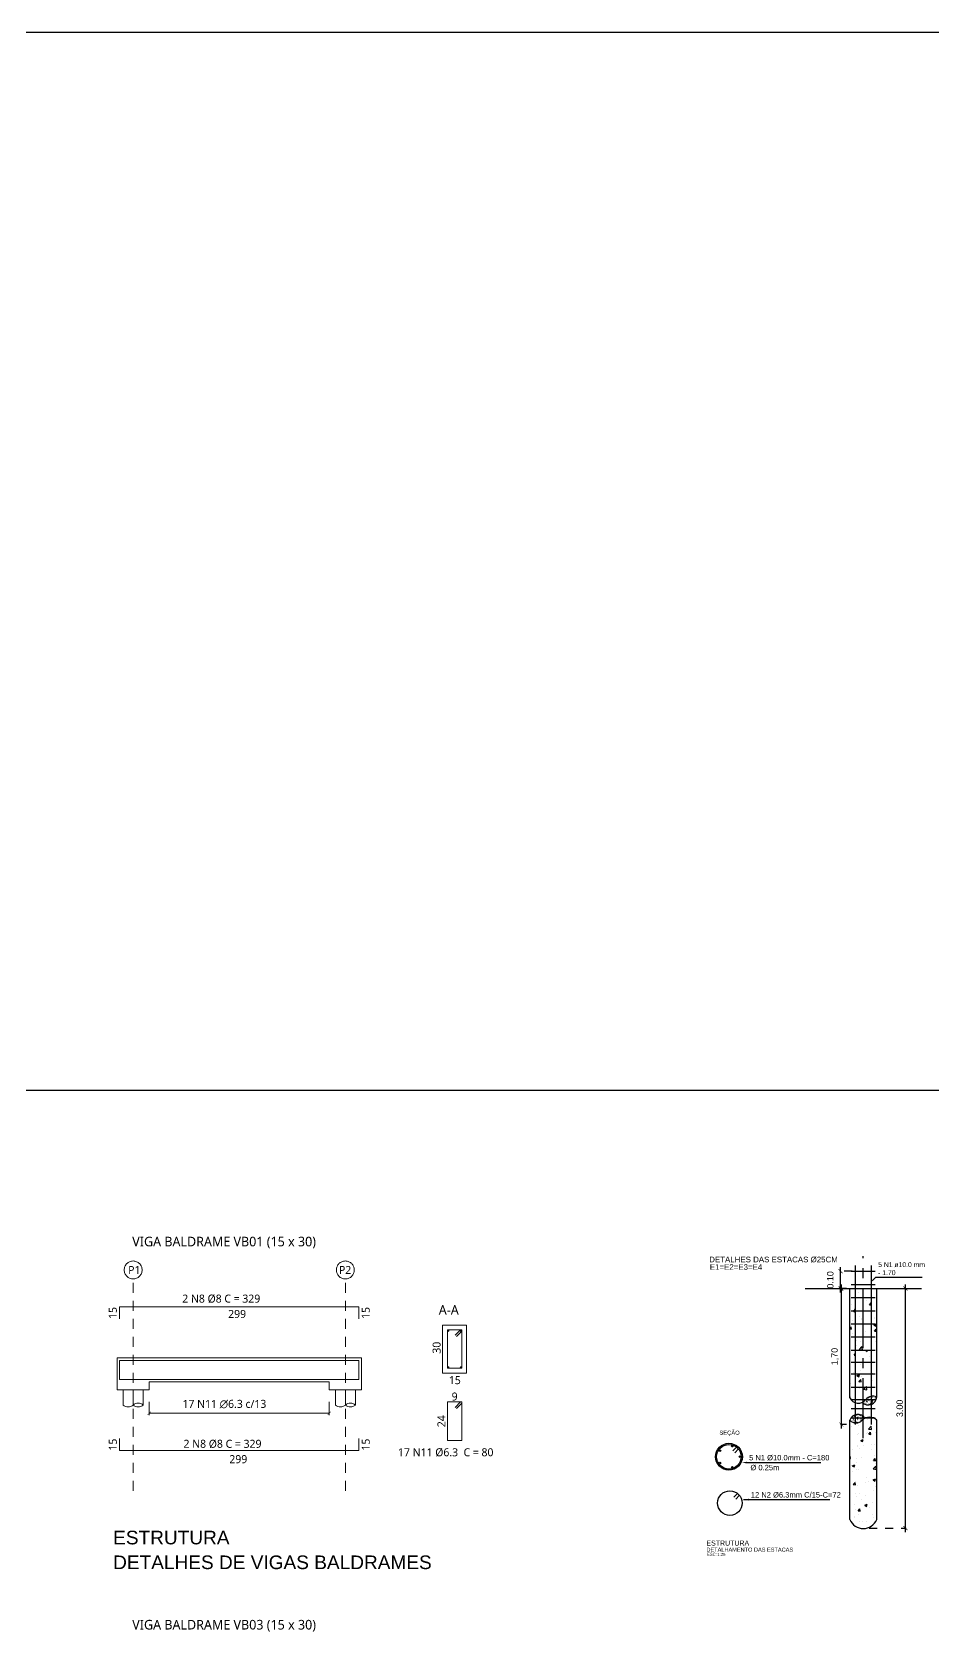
# Model space of a CAD drawing. Header units: inches. Extents: x -413 to -271, y -41 to 11.
# Drawn here: x -341.8 to -330.56, y -8.69 to 11.38 of the extents above; entities that cross this region are included whole.
import ezdxf
from ezdxf import colors
from ezdxf.entities.mleader import LeaderData, LeaderLine
from ezdxf.enums import TextEntityAlignment as Align
from ezdxf.math import Vec2, Vec3

# ---------------------------------------------------------------- set-up
doc = ezdxf.new("R2010")
doc.units = ezdxf.units.IN
doc.header["$MEASUREMENT"] = 0
for name, pattern in [('CENTER2', [1.125, 0.75, -0.125, 0.125, -0.125]), ('DASHED2', [9.525, 6.35, -3.175]), ('DOT', [6.35, 0, -6.35]), ('HIDDEN2', [0.1875, 0.125, -0.0625])]:
    doc.linetypes.add(name, pattern=pattern)
doc.layers.get('0').update_dxf_attribs({"color": 8})
doc.layers.get('DEFPOINTS').update_dxf_attribs({"lineweight": 0})
for name, color, linetype, lineweight in [('AR-COTA', 1, 'Continuous', 0), ('DI-Textos', 7, 'Continuous', 5), ('DI-Títulos', 3, 'Continuous', 5), ('EST- 1', 1, 'Continuous', 9), ('EST- 2', 2, 'Continuous', 9), ('EST- 253', 253, 'Continuous', 0), ('EST- 4', 4, 'Continuous', 0), ('EST- 6', 6, 'Continuous', 9), ('LC-Textos', 3, 'Continuous', 20)]:
    doc.layers.add(name, color=color, linetype=linetype, lineweight=lineweight)
for name, color, linetype in [('ARQ-PIS', 1, 'Continuous'), ('ARQ-TXT-02', 2, 'Continuous'), ('ARQ-TXT-03', 3, 'Continuous'), ('ARQ-TXT-04', 4, 'Continuous'), ('ARQ-TXT-50', 2, 'Continuous'), ('ARQ-TXT-SMB', 4, 'Continuous'), ('COTAS', 10, 'Continuous'), ('DETALHE_ESTACAS', 2, 'Continuous'), ('DIV', 9, 'Continuous'), ('ELE-VT3', 30, 'Continuous'), ('EST - Cotas', 152, 'Continuous'), ('FERRO', 5, 'Continuous')]:
    doc.layers.add(name, color=color, linetype=linetype)
doc.styles.add('Arial', font='ARIALUNI.ttf')
doc.styles.add('Codhab', font='')
doc.styles.get("Standard").update_dxf_attribs({"font": 'arial.ttf'})
doc.styles.add('Swiss LT', font='swissl.ttf')
doc.styles.get('Codhab').set_extended_font_data('Roboto')
doc.dimstyles.new('CODHAB-1-50', dxfattribs={"dimtxt": 0.08, "dimasz": 0.05, "dimexe": 0.01, "dimexo": 0.04, "dimgap": 0.03, "dimtad": 1, "dimzin": 4, "dimtxsty": 'Arial', "dimblk": 'ARCHTICK', "dimcen": 0, "dimdle": 0.05, "dimclrd": 1, "dimclre": 2, "dimclrt": 2, "dimadec": 0, "dimazin": 0, "dimtfac": 1, "dimtmove": 2, "dimatfit": 3, "dimfxl": 0.4, "dimtolj": 1, "dimarcsym": 0})

# ---------------------------------------------------------------- blocks, each defined once
blk = doc.blocks.new('_ArchTick')
at = {"color": 0, "linetype": 'ByBlock', "const_width": 0.15}
blk.add_lwpolyline([(-0.5, -0.5), (0.5, 0.5)], dxfattribs=at)
blk = doc.blocks.new('*D519')
at = {"layer": 'AR-COTA', "color": 2, "linetype": 'DOT', "lineweight": -2, "ltscale": 0.01, "transparency": 16777216}
for p, q in [((-331.564, -4.109), (-331.718, -4.109)), ((-331.796, -4.324), (-331.698, -4.324))]:
    blk.add_line(p, q, dxfattribs=at)
at = {"layer": 'AR-COTA', "color": 1, "lineweight": -2, "ltscale": 0.01, "transparency": 16777216}
blk.add_line((-331.708, -4.374), (-331.708, -4.059), dxfattribs=at)
at = {"layer": 'DEFPOINTS', "color": 0, "ltscale": 0.01, "transparency": 16777216}
for p in [(-331.708, -4.109), (-331.524, -4.109), (-331.836, -4.324)]:
    blk.add_point(p, dxfattribs=at)
at = {"layer": 'AR-COTA', "color": 1, "lineweight": -2, "ltscale": 0.01, "transparency": 16777216, "xscale": 0.05, "yscale": 0.05, "zscale": 0.05}
for p, rotation in [((-331.708, -4.109), 90), ((-331.708, -4.324), 270)]:
    blk.add_blockref('_ArchTick', p, dxfattribs=dict(at, rotation=rotation))
at = {"layer": 'AR-COTA', "color": 2, "ltscale": 0.01, "transparency": 16777216, "insert": (-331.836, -4.217), "char_height": 0.08, "attachment_point": 5, "rotation": 90, "style": 'Arial'}
blk.add_mtext('\\A1;0.10', dxfattribs=at)
blk = doc.blocks.new('*D520')
at = {"layer": 'AR-COTA', "color": 1, "lineweight": -2, "ltscale": 0.01, "transparency": 16777216}
blk.add_line((-330.898, -7.369), (-330.898, -4.274), dxfattribs=at)
at = {"layer": 'AR-COTA', "color": 2, "linetype": 'DOT', "lineweight": -2, "ltscale": 0.01, "transparency": 16777216}
for p, q in [((-330.888, -4.324), (-330.888, -4.324)), ((-331.35, -7.319), (-330.888, -7.319))]:
    blk.add_line(p, q, dxfattribs=at)
at = {"layer": 'DEFPOINTS', "color": 0, "ltscale": 0.01, "transparency": 16777216}
for p in [(-330.928, -4.324), (-330.898, -4.324), (-331.39, -7.319)]:
    blk.add_point(p, dxfattribs=at)
at = {"layer": 'AR-COTA', "color": 1, "lineweight": -2, "ltscale": 0.01, "transparency": 16777216, "xscale": 0.05, "yscale": 0.05, "zscale": 0.05}
for p, rotation in [((-330.898, -4.324), 90), ((-330.898, -7.319), 270)]:
    blk.add_blockref('_ArchTick', p, dxfattribs=dict(at, rotation=rotation))
at = {"layer": 'AR-COTA', "color": 2, "ltscale": 0.01, "transparency": 16777216, "insert": (-330.969, -5.822), "char_height": 0.08, "attachment_point": 5, "rotation": 90, "style": 'Arial'}
blk.add_mtext('\\A1;3.00', dxfattribs=at)
blk = doc.blocks.new('*X501')
at = {"color": 0}
for p, q in [((25.566, 14.879), (25.566, 14.879)), ((26.031, 14.797), (26.031, 14.797)), ((24.673, 14.48), (24.673, 14.48)), ((24.996, 14.003), (24.996, 14.003)), ((25.02, 14.669), (25.02, 14.669)), ((25.038, 14.535), (25.038, 14.535)), ((25.04, 14.09), (25.04, 14.09)), ((25.517, 14.096), (25.517, 14.096)), ((25.541, 14.156), (25.541, 14.156)), ((25.627, 14.331), (25.783, 14.493)), ((25.627, 14.331), (25.805, 14.303)), ((25.638, 14.038), (25.734, 14.153)), ((25.638, 14.038), (25.757, 14.028)), ((25.757, 14.028), (25.734, 14.153)), ((25.74, 14.435), (25.74, 14.435)), ((25.805, 14.303), (25.783, 14.493)), ((26.006, 14.131), (26.006, 14.131)), ((24.705, 13.19), (24.705, 13.19)), ((24.972, 13.337), (24.972, 13.337)), ((25.015, 13.367), (25.015, 13.367)), ((25.114, 13.196), (25.114, 13.196)), ((25.186, 13.682), (25.326, 13.736)), ((25.186, 13.682), (25.286, 13.615)), ((25.286, 13.615), (25.326, 13.736)), ((25.351, 13.413), (25.351, 13.413)), ((25.772, 13.467), (25.772, 13.467)), ((25.773, 13.145), (25.773, 13.145)), ((25.982, 13.465), (25.982, 13.465)), ((24.56, 12.753), (24.577, 12.774)), ((24.56, 12.652), (24.6, 12.649)), ((24.6, 12.649), (24.577, 12.774)), ((24.699, 12.231), (24.84, 12.285)), ((24.699, 12.231), (24.799, 12.164)), ((24.799, 12.164), (24.84, 12.285)), ((24.923, 12.006), (24.923, 12.006)), ((24.947, 12.672), (24.947, 12.672)), ((24.953, 12.397), (24.953, 12.397)), ((25.032, 12.002), (25.032, 12.002)), ((25.246, 12.678), (25.246, 12.678)), ((25.892, 12.051), (26.048, 12.214)), ((25.892, 12.051), (26.07, 12.024)), ((25.915, 12.534), (26.012, 12.649)), ((25.915, 12.534), (26.035, 12.523)), ((25.933, 12.134), (25.933, 12.134)), ((25.958, 12.8), (25.958, 12.8)), ((25.983, 12.055), (25.983, 12.055)), ((26.035, 12.523), (26.012, 12.649)), ((26.021, 12.351), (26.021, 12.351)), ((26.07, 12.024), (26.048, 12.214)), ((24.563, 11.375), (24.563, 11.375)), ((24.72, 11.889), (24.72, 11.889)), ((24.758, 11.155), (24.855, 11.27)), ((24.758, 11.155), (24.878, 11.144)), ((24.878, 11.144), (24.855, 11.27)), ((24.899, 11.34), (24.899, 11.34)), ((24.985, 11.106), (24.985, 11.106)), ((25.457, 11.267), (25.457, 11.267)), ((25.511, 11.563), (25.511, 11.563)), ((25.631, 11.329), (25.631, 11.329)), ((25.893, 11.426), (26.033, 11.48)), ((25.893, 11.426), (25.993, 11.359)), ((25.909, 11.468), (25.909, 11.468)), ((25.957, 11.332), (25.957, 11.332)), ((25.993, 11.359), (26.033, 11.48)), ((26.053, 11.061), (26.053, 11.061)), ((24.874, 10.674), (24.874, 10.674)), ((24.931, 10.478), (24.931, 10.478)), ((25.109, 10.663), (25.109, 10.663)), ((25.233, 10.313), (25.233, 10.313)), ((25.431, 10.544), (25.431, 10.544)), ((25.86, 10.136), (25.86, 10.136)), ((25.885, 10.802), (25.885, 10.802)), ((24.826, 9.343), (24.826, 9.343)), ((24.844, 9.291), (24.844, 9.291)), ((24.85, 10.008), (24.85, 10.008)), ((24.905, 9.755), (24.905, 9.755)), ((25.026, 9.47), (25.026, 9.47)), ((25.036, 9.65), (25.132, 9.765)), ((25.036, 9.65), (25.155, 9.64)), ((25.155, 9.64), (25.132, 9.765)), ((25.407, 9.976), (25.547, 10.03)), ((25.407, 9.976), (25.506, 9.909)), ((25.506, 9.909), (25.547, 10.03)), ((25.663, 9.855), (25.663, 9.855)), ((25.836, 9.471), (25.836, 9.471)), ((25.911, 9.246), (25.911, 9.246)), ((25.137, 9.066), (25.137, 9.066)), ((25.265, 9.022), (25.265, 9.022)), ((25.505, 9.031), (25.505, 9.031)), ((25.812, 8.805), (25.812, 8.805))]:
    blk.add_line(p, q, dxfattribs=at)
blk = doc.blocks.new('*X504')
at = {"color": 0}
for p, q in [((25.055, 22.133), (25.055, 22.133)), ((25.288, 21.993), (25.288, 21.993)), ((25.535, 21.694), (25.535, 21.694)), ((25.685, 21.435), (25.774, 21.541)), ((25.685, 21.435), (25.774, 21.427)), ((25.719, 21.434), (25.719, 21.434)), ((25.76, 21.38), (25.76, 21.38)), ((24.9, 20.686), (24.9, 20.686)), ((25.132, 20.793), (25.132, 20.793)), ((25.234, 20.591), (25.234, 20.591)), ((25.239, 20.661), (25.239, 20.661)), ((24.932, 19.396), (24.932, 19.396)), ((25.05, 19.6), (25.05, 19.6)), ((25.191, 19.329), (25.191, 19.329)), ((25.465, 19.902), (25.465, 19.902)), ((25.578, 19.619), (25.578, 19.619)), ((24.939, 19.113), (24.939, 19.113)), ((25.097, 18.889), (25.252, 19.052)), ((25.097, 18.889), (25.275, 18.862)), ((25.275, 18.862), (25.252, 19.052)), ((25.452, 18.838), (25.484, 18.85)), ((25.452, 18.838), (25.552, 18.771)), ((25.552, 18.771), (25.578, 18.85)), ((25.676, 18.491), (25.676, 18.491)), ((25.142, 17.998), (25.142, 17.998)), ((25.15, 17.702), (25.15, 17.702))]:
    blk.add_line(p, q, dxfattribs=at)
blk = doc.blocks.new('*X503')
at = {"color": 0}
for p, q in [((25.785, 22.103), (25.785, 22.103)), ((25.774, 21.541), (25.781, 21.549)), ((25.774, 21.427), (25.804, 21.424)), ((25.804, 21.424), (25.781, 21.549)), ((25.939, 20.288), (26.079, 20.342)), ((25.939, 20.288), (26.038, 20.221)), ((25.967, 20.641), (25.967, 20.641)), ((25.991, 20.691), (25.991, 20.691)), ((26.038, 20.221), (26.079, 20.342)), ((25.962, 19.93), (26.059, 20.045)), ((25.962, 19.93), (26.082, 19.92)), ((25.999, 19.351), (25.999, 19.351)), ((26.082, 19.92), (26.059, 20.045)), ((25.858, 17.536), (25.858, 17.536)), ((25.362, 16.61), (25.518, 16.772)), ((25.362, 16.61), (25.54, 16.582)), ((25.54, 16.582), (25.518, 16.772)), ((25.523, 16.628), (25.523, 16.628)), ((25.882, 17.079), (25.882, 17.079)), ((25.46, 16.519), (25.46, 16.519))]:
    blk.add_line(p, q, dxfattribs=at)
blk = doc.blocks.new('*X502')
at = {"color": 0}
for p, q in [((24.651, 21.479), (24.651, 21.479)), ((24.745, 21.093), (24.871, 21.142)), ((24.832, 21.169), (24.871, 21.21)), ((24.832, 21.169), (24.871, 21.162)), ((24.733, 20.525), (24.733, 20.525)), ((24.745, 21.093), (24.844, 21.026)), ((24.845, 21.026), (24.871, 21.105)), ((24.56, 20.094), (24.624, 20.171)), ((24.56, 20.053), (24.647, 20.045)), ((24.647, 20.045), (24.624, 20.171)), ((24.707, 19.803), (24.707, 19.803)), ((24.805, 18.551), (24.871, 18.629)), ((24.805, 18.551), (24.871, 18.546)), ((24.79, 17.581), (24.79, 17.581)), ((24.623, 16.913), (24.623, 16.913)), ((24.966, 17.388), (25.106, 17.441)), ((24.966, 17.388), (25.065, 17.321)), ((25.044, 17.068), (25.044, 17.068)), ((25.065, 17.32), (25.106, 17.441)), ((25.083, 17.047), (25.179, 17.162)), ((25.083, 17.047), (25.202, 17.036)), ((25.093, 16.666), (25.093, 16.666)), ((25.118, 17.332), (25.118, 17.332)), ((25.124, 16.979), (25.124, 16.979)), ((25.202, 17.036), (25.179, 17.162)), ((25.212, 17.312), (25.212, 17.312)), ((24.598, 16.19), (24.598, 16.19)), ((25.069, 16), (25.069, 16))]:
    blk.add_line(p, q, dxfattribs=at)
blk = doc.blocks.new('*X505')
at = {"color": 0}
for p, q in [((25.342, 15.857), (25.342, 15.857)), ((25.37, 15.876), (25.37, 15.876)), ((25.417, 15.866), (25.417, 15.866)), ((25.427, 15.861), (25.427, 15.861)), ((25.452, 15.763), (25.452, 15.763)), ((25.462, 15.756), (25.477, 15.773)), ((25.462, 15.756), (25.48, 15.754)), ((25.473, 15.781), (25.473, 15.781)), ((25.48, 15.754), (25.477, 15.773)), ((25.486, 16.013), (25.486, 16.013)), ((25.486, 15.96), (25.486, 15.96)), ((25.496, 15.985), (25.496, 15.985)), ((25.508, 15.912), (25.532, 15.936)), ((25.508, 15.912), (25.535, 15.907)), ((25.518, 15.795), (25.518, 15.795)), ((25.522, 15.895), (25.522, 15.895)), ((25.526, 15.995), (25.526, 15.995)), ((25.53, 15.881), (25.53, 15.881)), ((25.535, 15.907), (25.532, 15.936)), ((25.55, 15.973), (25.55, 15.973)), ((25.556, 15.908), (25.577, 15.916)), ((25.556, 15.908), (25.571, 15.898)), ((25.571, 15.898), (25.577, 15.916)), ((25.575, 16.103), (25.575, 16.103)), ((25.587, 15.854), (25.587, 15.854)), ((25.609, 16), (25.609, 16)), ((25.629, 16.126), (25.65, 16.134)), ((25.629, 16.126), (25.644, 16.116)), ((25.636, 15.962), (25.65, 15.98)), ((25.636, 15.962), (25.654, 15.961)), ((25.641, 15.788), (25.641, 15.788)), ((25.644, 16.116), (25.65, 16.134)), ((25.647, 16.007), (25.647, 16.007)), ((25.648, 15.811), (25.648, 15.811)), ((25.654, 15.961), (25.65, 15.98)), ((25.661, 15.99), (25.661, 15.99)), ((25.671, 15.718), (25.671, 15.718)), ((25.674, 15.818), (25.674, 15.818)), ((25.677, 15.737), (25.692, 15.754)), ((25.677, 15.737), (25.695, 15.735)), ((25.678, 15.918), (25.678, 15.918)), ((25.681, 16.017), (25.681, 16.017)), ((25.685, 16.117), (25.685, 16.117)), ((25.688, 16.118), (25.688, 16.118)), ((25.695, 15.735), (25.692, 15.754)), ((25.705, 16.16), (25.705, 16.16)), ((25.71, 15.966), (25.71, 15.966)), ((25.716, 15.798), (25.716, 15.798)), ((25.72, 15.906), (25.72, 15.906)), ((25.72, 15.745), (25.72, 15.745)), ((25.721, 16.125), (25.721, 16.125)), ((25.735, 15.788), (25.756, 15.796)), ((25.735, 15.788), (25.75, 15.777)), ((25.747, 15.847), (25.747, 15.847)), ((25.75, 15.777), (25.756, 15.796)), ((25.792, 16.203), (25.815, 16.2)), ((25.795, 15.916), (25.795, 15.916)), ((25.799, 16.025), (25.799, 16.025)), ((25.807, 16), (25.807, 16)), ((25.808, 16.005), (25.829, 16.013)), ((25.808, 16.005), (25.823, 15.995)), ((25.809, 16.169), (25.824, 16.187)), ((25.809, 16.169), (25.827, 16.168)), ((25.815, 16.2), (25.815, 16.207)), ((25.823, 15.995), (25.829, 16.013)), ((25.823, 15.841), (25.823, 15.841)), ((25.827, 16.168), (25.824, 16.187)), ((25.828, 15.839), (25.828, 15.839)), ((25.829, 15.862), (25.852, 15.886)), ((25.829, 15.862), (25.855, 15.858)), ((25.83, 15.813), (25.83, 15.813)), ((25.832, 15.939), (25.832, 15.939)), ((25.835, 16.039), (25.835, 16.039)), ((25.835, 16.02), (25.835, 16.02)), ((25.839, 16.138), (25.839, 16.138)), ((25.851, 15.944), (25.865, 15.961)), ((25.851, 15.944), (25.869, 15.942)), ((25.855, 15.858), (25.852, 15.886)), ((25.865, 16.153), (25.865, 16.153)), ((25.869, 15.942), (25.865, 15.961)), ((25.87, 15.959), (25.87, 15.959)), ((25.874, 16.035), (25.874, 16.035)), ((25.878, 16.143), (25.878, 16.143)), ((25.896, 16.213), (25.896, 16.213)), ((25.896, 16.213), (25.896, 16.213)), ((25.896, 16.155), (25.896, 16.155)), ((25.907, 15.841), (25.907, 15.841)), ((25.909, 15.931), (25.909, 15.931)), ((25.953, 16.153), (25.953, 16.153)), ((25.967, 15.993), (25.967, 15.993)), ((25.983, 15.958), (25.983, 15.958)), ((25.987, 16.058), (25.987, 16.058)), ((25.988, 16.05), (25.988, 16.05)), ((25.991, 16.158), (25.991, 16.158)), ((26.01, 16.05), (26.01, 16.05)), ((26.024, 16.15), (26.039, 16.168)), ((26.024, 16.15), (26.042, 16.149)), ((26.025, 16.146), (26.025, 16.146)), ((26.03, 15.953), (26.03, 15.953)), ((26.042, 16.149), (26.039, 16.168)), ((26.06, 16.102), (26.081, 16.11)), ((26.06, 16.102), (26.075, 16.092)), ((26.066, 16.168), (26.066, 16.168)), ((26.075, 16.092), (26.081, 16.11)), ((24.597, 14.871), (24.597, 14.871)), ((24.631, 14.792), (24.631, 14.792)), ((24.669, 14.805), (24.669, 14.805)), ((24.677, 15.033), (24.694, 15.031)), ((24.694, 15.031), (24.692, 15.048)), ((24.694, 14.804), (24.694, 14.804)), ((24.707, 14.802), (24.707, 14.802)), ((24.71, 14.91), (24.71, 14.91)), ((24.719, 14.793), (24.719, 14.793)), ((24.722, 14.893), (24.722, 14.893)), ((24.726, 14.993), (24.726, 14.993)), ((24.728, 14.715), (24.73, 14.717)), ((24.731, 14.714), (24.73, 14.717)), ((24.752, 14.957), (24.752, 14.957)), ((24.757, 14.763), (24.757, 14.763)), ((24.76, 14.845), (24.781, 14.853)), ((24.76, 14.845), (24.775, 14.835)), ((24.768, 14.928), (24.782, 14.946)), ((24.768, 14.928), (24.786, 14.927)), ((24.772, 14.901), (24.772, 14.901)), ((24.775, 14.835), (24.781, 14.853)), ((24.786, 14.927), (24.782, 14.946)), ((24.783, 14.7), (24.783, 14.7)), ((24.784, 15.08), (24.784, 15.08)), ((24.785, 14.92), (24.785, 14.92)), ((24.789, 15.028), (24.789, 15.028)), ((24.81, 14.703), (24.824, 14.72)), ((24.81, 14.703), (24.828, 14.701)), ((24.812, 15.109), (24.812, 15.109)), ((24.82, 14.817), (24.82, 14.817)), ((24.828, 14.701), (24.824, 14.72)), ((24.833, 15.062), (24.854, 15.07)), ((24.833, 15.062), (24.848, 15.052)), ((24.843, 14.835), (24.843, 14.835)), ((24.848, 15.052), (24.854, 15.07)), ((24.854, 14.797), (24.854, 14.797)), ((24.864, 15.038), (24.864, 15.038)), ((24.868, 15.147), (24.868, 15.147)), ((24.869, 14.715), (24.869, 14.715)), ((24.873, 14.814), (24.873, 14.814)), ((24.875, 15.069), (24.875, 15.069)), ((24.876, 14.914), (24.876, 14.914)), ((24.88, 15.014), (24.88, 15.014)), ((24.884, 15.114), (24.884, 15.114)), ((24.899, 14.935), (24.899, 14.935)), ((24.912, 14.95), (24.912, 14.95)), ((24.917, 14.757), (24.917, 14.757)), ((24.931, 14.723), (24.931, 14.723)), ((24.939, 14.724), (24.96, 14.732)), ((24.939, 14.724), (24.954, 14.714)), ((24.942, 15.135), (24.956, 15.152)), ((24.942, 15.135), (24.959, 15.134)), ((24.943, 15.157), (24.943, 15.157)), ((24.947, 14.931), (24.947, 14.931)), ((24.954, 14.714), (24.96, 14.732)), ((24.959, 15.134), (24.956, 15.152)), ((24.958, 14.73), (24.958, 14.73)), ((24.959, 15.11), (24.959, 15.11)), ((24.972, 15.103), (24.972, 15.103)), ((24.978, 15.053), (24.978, 15.053)), ((24.983, 14.909), (24.998, 14.927)), ((24.983, 14.909), (25.001, 14.908)), ((24.987, 14.985), (25.011, 15.01)), ((24.987, 14.985), (25.014, 14.981)), ((25.001, 14.908), (24.998, 14.927)), ((25.006, 14.733), (25.006, 14.733)), ((25.01, 14.841), (25.01, 14.841)), ((25.014, 14.981), (25.011, 15.01)), ((25.012, 14.941), (25.033, 14.949)), ((25.012, 14.941), (25.027, 14.931)), ((25.014, 14.79), (25.014, 14.79)), ((25.018, 14.865), (25.018, 14.865)), ((25.02, 14.734), (25.02, 14.734)), ((25.024, 14.834), (25.024, 14.834)), ((25.027, 14.931), (25.033, 14.949)), ((25.028, 14.933), (25.028, 14.933)), ((25.031, 15.033), (25.031, 15.033)), ((25.032, 14.692), (25.039, 14.701)), ((25.035, 15.133), (25.035, 15.133)), ((25.035, 15.062), (25.035, 15.062)), ((25.04, 14.694), (25.039, 14.701)), ((25.057, 15.171), (25.057, 15.171)), ((25.072, 14.943), (25.072, 14.943)), ((25.077, 14.75), (25.077, 14.75)), ((25.085, 15.159), (25.106, 15.167)), ((25.085, 15.159), (25.1, 15.149)), ((25.085, 14.851), (25.085, 14.851)), ((25.089, 14.96), (25.089, 14.96)), ((25.1, 15.149), (25.106, 15.167)), ((25.119, 14.748), (25.119, 14.748)), ((25.122, 14.961), (25.122, 14.961)), ((25.132, 15.096), (25.132, 15.096)), ((25.133, 14.76), (25.133, 14.76)), ((25.134, 15.14), (25.134, 15.14)), ((25.157, 15.116), (25.171, 15.134)), ((25.157, 15.116), (25.175, 15.115)), ((25.164, 14.97), (25.164, 14.97)), ((25.167, 15.078), (25.167, 15.078)), ((25.175, 15.115), (25.171, 15.134)), ((25.174, 14.783), (25.174, 14.783)), ((25.176, 14.756), (25.176, 14.756)), ((25.18, 14.856), (25.18, 14.856)), ((25.184, 14.956), (25.184, 14.956)), ((25.187, 15.056), (25.187, 15.056)), ((25.191, 14.821), (25.212, 14.829)), ((25.191, 14.821), (25.206, 14.811)), ((25.193, 14.896), (25.193, 14.896)), ((25.195, 15.056), (25.195, 15.056)), ((25.198, 14.891), (25.213, 14.908)), ((25.198, 14.891), (25.216, 14.889)), ((25.198, 14.866), (25.198, 14.866)), ((25.206, 14.81), (25.212, 14.829)), ((25.216, 14.889), (25.213, 14.908)), ((25.233, 14.937), (25.233, 14.937)), ((25.243, 15.088), (25.243, 15.088)), ((25.264, 15.038), (25.285, 15.046)), ((25.264, 15.038), (25.279, 15.028)), ((25.277, 14.985), (25.277, 14.985)), ((25.279, 15.028), (25.285, 15.046)), ((25.296, 14.991), (25.296, 14.991)), ((25.307, 14.936), (25.326, 14.955)), ((25.307, 14.936), (25.326, 14.933))]:
    blk.add_line(p, q, dxfattribs=at)
blk = doc.blocks.new('*D521')
at = {"layer": 'AR-COTA', "color": 2, "linetype": 'DOT', "lineweight": -2, "ltscale": 0.01, "transparency": 16777216}
for p, q in [((-331.632, -4.324), (-331.708, -4.324)), ((-331.632, -6.024), (-331.708, -6.024))]:
    blk.add_line(p, q, dxfattribs=at)
at = {"layer": 'AR-COTA', "color": 1, "lineweight": -2, "ltscale": 0.01, "transparency": 16777216}
blk.add_line((-331.698, -6.074), (-331.698, -4.274), dxfattribs=at)
at = {"layer": 'DEFPOINTS', "color": 0, "ltscale": 0.01, "transparency": 16777216}
for p in [(-331.698, -4.324), (-331.592, -4.324), (-331.592, -6.024)]:
    blk.add_point(p, dxfattribs=at)
at = {"layer": 'AR-COTA', "color": 1, "lineweight": -2, "ltscale": 0.01, "transparency": 16777216, "xscale": 0.05, "yscale": 0.05, "zscale": 0.05}
for p, rotation in [((-331.698, -4.324), 90), ((-331.698, -6.024), 270)]:
    blk.add_blockref('_ArchTick', p, dxfattribs=dict(at, rotation=rotation))
at = {"layer": 'AR-COTA', "color": 2, "ltscale": 0.01, "transparency": 16777216, "insert": (-331.776, -5.174), "char_height": 0.08, "attachment_point": 5, "rotation": 90, "style": 'Arial'}
blk.add_mtext('\\A1;1,70', dxfattribs=at)
blk = doc.blocks.new('EST25')
at = {"layer": 'EST- 1', "linetype": 'DASHED2'}
blk.add_line((345.731, 13.9), (345.731, 14.088), dxfattribs=at)
at = {"layer": 'EST- 1'}
blk.add_lwpolyline([(345.606, 13.9), (345.606, 14.088), (345.856, 14.088), (345.856, 13.9, -0.375001), (345.731, 13.9)], format="xyb", dxfattribs=at)
blk.add_lwpolyline([(345.606, 13.9, 0.375001), (345.731, 13.9, 0.375001)], format="xyb", close=True, dxfattribs=at)
blk = doc.blocks.new('*U619')
at = {"layer": 'ARQ-TXT-02', "insert": (0.231, 0.171), "char_height": 0.0375, "attachment_point": 1, "style": 'Arial'}
blk.add_mtext_dynamic_manual_height_columns('ESC:', width=0.00115, gutter_width=0.208, heights=[0], dxfattribs=at)
at = {"layer": 'ARQ-TXT-02', "style": 'Arial'}
blk.add_attdef('ESCALA', (0.359, 0.132), '', height=0.0375, dxfattribs=at)
at = {"layer": 'ARQ-TXT-03', "style": 'Arial'}
blk.add_attdef('DESENHO', (0.223, 0.185), '', height=0.05, dxfattribs=at)
at = {"layer": 'ARQ-TXT-04', "style": 'Arial'}
blk.add_attdef('MATÉRIA', text='', height=0.0625, dxfattribs=at).set_placement((0.223, 0.242), align=Align.BOTTOM_LEFT)

msp = doc.modelspace()

# ---------------------------------------------------------------- hatches: boundary and pattern name
at = {"layer": 'EST- 1'}
h = msp.add_hatch(color=256, dxfattribs=at)
h.dxf.hatch_style = 1
h.paths.add_polyline_path([(-336.5984, -4.8512, 1), (-336.6184, -4.8512, 1)])
h = msp.add_hatch(color=256, dxfattribs=at)
h.dxf.hatch_style = 1
h.paths.add_polyline_path([(-336.5984, -4.8512, 1), (-336.6184, -4.8512, 1)])
h = msp.add_hatch(color=256, dxfattribs=at)
h.dxf.hatch_style = 1
h.paths.add_polyline_path([(-336.4384, -4.8512, 1), (-336.4584, -4.8512, 1)])
h = msp.add_hatch(color=256, dxfattribs=at)
h.dxf.hatch_style = 1
h.paths.add_polyline_path([(-336.5984, -5.3112, 1), (-336.6184, -5.3112, 1)])
h = msp.add_hatch(color=256, dxfattribs=at)
h.dxf.hatch_style = 1
h.paths.add_polyline_path([(-336.4384, -5.3112, 1), (-336.4584, -5.3112, 1)])

# ---------------------------------------------------------------- linework, layer by layer
at = {"color": 0, "linetype": 'ByBlock', "const_width": 0.006}
for points in [[(-340.3229, -5.8637), (-340.3629, -5.9037)], [(-338.1129, -5.9037), (-338.0729, -5.8637)]]:
    msp.add_lwpolyline(points, dxfattribs=at)
at = {"layer": 'ARQ-PIS', "color": 4, "linetype": 'ByBlock'}
msp.add_lwpolyline([(-355.6258, -1.8439), (-317.0032, -1.8439), (-317.0032, -21.9212), (-355.6258, -21.9212)], close=True, dxfattribs=at)
at = {"layer": 'COTAS', "color": 1, "linetype": 'ByBlock'}
for p, q in [((-332.8839, -6.5004), (-331.9542, -6.5004)), ((-332.9205, -6.9627), (-331.8425, -6.9627))]:
    msp.add_line(p, q, dxfattribs=at)
for points in [[(-332.8755, -6.4884), (-332.8755, -6.5107), (-332.9426, -6.4995)], [(-332.8535, -6.9515), (-332.8535, -6.9739), (-332.9205, -6.9627)]]:
    msp.add_solid(points, dxfattribs=at)
at = {"layer": 'DETALHE_ESTACAS', "linetype": 'Continuous'}
for p, q in [((-332.1506, -4.3239), (-331.5921, -4.3239)), ((-331.5921, -5.6889), (-331.5921, -4.3239)), ((-331.2569, -5.6777), (-331.2569, -4.3239)), ((-331.2569, -4.3239), (-330.6984, -4.3239)), ((-331.5921, -7.2122), (-331.5921, -5.9711)), ((-331.2569, -7.2122), (-331.2569, -5.9711))]:
    msp.add_line(p, q, dxfattribs=at)
at = {"layer": 'DETALHE_ESTACAS', "color": 7}
msp.add_circle((-333.1022, -6.4263), 0.1676, dxfattribs=at)
at = {"layer": 'DETALHE_ESTACAS', "linetype": 'Continuous'}
for centre, radius, start, end in [((-331.4848, -5.6377), 0.1188, 205.5507, 320.72575), ((-331.3605, -5.6756), 0.1036, 222.95899, 358.82093), ((-331.3008, -5.7881), 0.1188, 68.31912, 140.72575), ((-331.4922, -5.9996), 0.1039, 31.27081, 164.05783), ((-331.347, -6.0552), 0.1232, 43.07203, 136.92797), ((-331.4245, -7.1424), 0.1815, 202.61986, 337.38014)]:
    msp.add_arc(centre, radius, start, end, dxfattribs=at)
at = {"layer": 'DETALHE_ESTACAS'}
msp.add_arc((-331.5145, -5.8986), 0.1061, 223.07203, 316.92797, dxfattribs=at)
at = {"layer": 'DIV', "linetype": 'CENTER2'}
msp.add_line((-331.4245, -6.1932), (-331.4245, -3.9183), dxfattribs=at)
at = {"layer": 'DIV'}
msp.add_line((-331.5921, -4.3239), (-331.2569, -4.3239), dxfattribs=at)
at = {"layer": 'ELE-VT3', "linetype": 'ByBlock'}
msp.add_lwpolyline([(-409.0768, 11.3755), (-271.3816, 11.3755), (-271.3816, -29.078), (-409.0768, -29.078)], close=True, dxfattribs=at)
at = {"layer": 'EST - Cotas', "lineweight": 9}
for p, q in [((-340.3429, -5.7424), (-340.3429, -5.9087)), ((-338.0929, -5.7424), (-338.0929, -5.9087)), ((-340.3429, -5.8837), (-338.0929, -5.8837))]:
    msp.add_line(p, q, dxfattribs=at)
at = {"layer": 'EST- 1'}
for centre in [(-336.6084, -4.8512), (-336.6084, -4.8512), (-336.4484, -4.8512), (-336.6084, -5.3112), (-336.4484, -5.3112)]:
    msp.add_circle(centre, 0.01, dxfattribs=at)
at = {"layer": 'EST- 2'}
for p, q in [((-336.6784, -5.3812), (-336.6784, -4.7812)), ((-337.6929, -5.1924), (-340.7429, -5.1924)), ((-340.7429, -5.1924), (-340.7429, -5.5924)), ((-337.6929, -5.5924), (-337.6929, -5.1924)), ((-340.7429, -5.5924), (-340.3429, -5.5924)), ((-340.3429, -5.5924), (-340.3429, -5.4924)), ((-340.3429, -5.4924), (-338.0929, -5.4924)), ((-338.0929, -5.4924), (-338.0929, -5.5924)), ((-338.0929, -5.5924), (-337.6929, -5.5924))]:
    msp.add_line(p, q, dxfattribs=at)
msp.add_lwpolyline([(-336.6784, -5.3812), (-336.3784, -5.3812), (-336.3784, -4.7812), (-336.6784, -4.7812)], close=True, dxfattribs=at)
at = {"layer": 'EST- 253', "linetype": 'HIDDEN2'}
for p, q in [((-340.5429, -6.8521), (-340.5429, -4.2045)), ((-337.8929, -6.8521), (-337.8929, -4.2045))]:
    msp.add_line(p, q, dxfattribs=at)
at = {"layer": 'EST- 253', "linetype": 'DASHED2'}
for centre in [(-340.5429, -4.0924), (-337.8929, -4.0924)]:
    msp.add_circle(centre, 0.1121, dxfattribs=at)
at = {"layer": 'EST- 4'}
for p, q in [((-336.4526, -4.8412), (-336.5195, -4.9081)), ((-336.4384, -4.8554), (-336.5053, -4.9223)), ((-337.7229, -5.2224), (-340.7129, -5.2224)), ((-340.7129, -5.2224), (-340.7129, -5.4624)), ((-337.7229, -5.2224), (-337.7229, -5.4624)), ((-337.7229, -5.4624), (-340.7129, -5.4624))]:
    msp.add_line(p, q, dxfattribs=at)
msp.add_lwpolyline([(-336.6184, -5.3212), (-336.4384, -5.3212), (-336.4384, -4.8412), (-336.6184, -4.8412)], close=True, dxfattribs=at)
at = {"layer": 'EST- 6'}
for p, q in [((-337.7229, -4.5543), (-340.7129, -4.5543)), ((-340.7129, -4.5543), (-340.7129, -4.7043)), ((-337.7229, -4.5543), (-337.7229, -4.7043)), ((-336.4526, -5.7424), (-336.5195, -5.8093)), ((-336.4384, -5.7566), (-336.5053, -5.8234)), ((-340.7129, -6.349), (-340.7129, -6.199)), ((-337.7229, -6.349), (-337.7229, -6.199)), ((-337.7229, -6.349), (-340.7129, -6.349))]:
    msp.add_line(p, q, dxfattribs=at)
msp.add_lwpolyline([(-336.6184, -6.2224), (-336.4384, -6.2224), (-336.4384, -5.7424), (-336.6184, -5.7424)], close=True, dxfattribs=at)
at = {"layer": 'FERRO'}
for p, q in [((-331.575, -4.1094), (-331.2745, -4.1094)), ((-331.5241, -4.037), (-331.5241, -6.0239)), ((-331.3267, -4.037), (-331.3267, -6.0239)), ((-331.575, -4.2733), (-331.2745, -4.2733)), ((-331.575, -4.4373), (-331.2745, -4.4373)), ((-331.575, -4.6012), (-331.2745, -4.6012)), ((-331.575, -4.7651), (-331.2745, -4.7651)), ((-331.575, -4.929), (-331.2745, -4.929)), ((-331.575, -5.0929), (-331.2745, -5.0929)), ((-331.575, -5.2458), (-331.2745, -5.2458)), ((-331.575, -5.3924), (-331.2745, -5.3924)), ((-331.575, -5.5563), (-331.2745, -5.5563)), ((-331.575, -5.7093), (-331.2745, -5.7093)), ((-331.575, -5.8241), (-331.2745, -5.8241)), ((-331.575, -5.939), (-331.2745, -5.939)), ((-333.0074, -6.3055), (-333.0516, -6.3542)), ((-332.9838, -6.3278), (-333.028, -6.3765)), ((-332.9956, -6.885), (-333.0398, -6.9337)), ((-332.972, -6.9073), (-333.0163, -6.956))]:
    msp.add_line(p, q, dxfattribs=at)
for centre, radius in [((-333.1022, -6.4263), 0.1536), ((-333.215, -6.351), 0.0104), ((-333.0591, -6.2937), 0.0104), ((-332.9628, -6.4263), 0.0104), ((-333.215, -6.5047), 0.0104), ((-333.0591, -6.5589), 0.0104), ((-333.0905, -7.0058), 0.1536)]:
    msp.add_circle(centre, radius, dxfattribs=at)

# ---------------------------------------------------------------- block references
at = {"color": 6, "linetype": 'ByBlock', "xscale": -1}
for p in [(5.1883, -19.68), (7.8383, -19.68)]:
    msp.add_blockref('EST25', p, dxfattribs=at)
at = {"layer": 'ARQ-TXT-SMB'}
msp.add_blockref('*U619', (-333.6062, -7.7974), dxfattribs=at).add_auto_attribs({'ESCALA': '1:25', 'DESENHO': 'DETALHAMENTO DAS ESTACAS', 'MATÉRIA': 'ESTRUTURA'})
at = {"layer": 'DIV', "xscale": 0.2185449293932434, "yscale": 0.2185449293932434, "zscale": 0.2185449293932434}
for name in ['*X504', '*X503', '*X502', '*X505', '*X501']:
    msp.add_blockref(name, (-336.9595, -9.2125), dxfattribs=at)

# ---------------------------------------------------------------- texts
at = {"layer": 'ARQ-TXT-50', "style": 'Swiss LT'}
for s, p in [('5 N1 %%C10.0mm - C=180', (-332.8508, -6.4718)), ('%%C 0.25m', (-332.8337, -6.5952)), ('12 N2 %%C6.3mm C/15-C=72', (-332.8287, -6.936))]:
    msp.add_text(s, height=0.0675, dxfattribs=at).set_placement(p)
at = {"layer": 'ARQ-TXT-50', "insert": (-331.2384, -3.9952), "char_height": 0.06075, "width": 0.621357, "attachment_point": 1, "style": 'Swiss LT'}
msp.add_mtext('\\pxt19;5 N1 ø10.0 mm - 1.70', dxfattribs=at)
at = {"layer": 'DI-Textos', "color": 4, "insert": (-340.793, -7.351), "char_height": 0.17029, "width": 3.844936, "attachment_point": 1}
msp.add_mtext('ESTRUTURA', dxfattribs=at)
at = {"layer": 'DI-Títulos', "color": 3, "insert": (-340.7929, -7.6605), "char_height": 0.170286, "width": 6.796661, "attachment_point": 1}
msp.add_mtext('DETALHES DE VIGAS BALDRAMES ', dxfattribs=at)
at = {"layer": 'EST - Cotas', "lineweight": 9, "style": 'Codhab'}
for s, p in [('2 N8 %%C8 C = 329', (-339.9294, -4.5003)), ('299', (-339.3567, -4.6926)), ('17 N11 ∅6.3 c/13', (-339.9269, -5.8158)), ('2 N8 %%C8 C = 329', (-339.9142, -6.3145)), ('299', (-339.3416, -6.5068)), ('17 N11 %%C6.3  C = 80', (-337.2349, -6.4205))]:
    msp.add_text(s, height=0.1, dxfattribs=at).set_placement(p)
for p in [(-340.7473, -4.7043), (-337.5885, -4.7043), (-340.7473, -6.349), (-337.5885, -6.349)]:
    msp.add_text('15', height=0.1, rotation=90, dxfattribs=at).set_placement(p)
at = {"layer": 'EST - Cotas', "linetype": 'Continuous', "style": 'Codhab'}
for s, p in [('30', (-336.703, -5.1383)), ('24', (-336.643, -6.0574))]:
    msp.add_text(s, height=0.1, rotation=90, dxfattribs=at).set_placement(p)
for s, p in [('15', (-336.5999, -5.5195)), ('9', (-336.5653, -5.7242))]:
    msp.add_text(s, height=0.1, dxfattribs=at).set_placement(p)
at = {"layer": 'EST- 2', "style": 'Codhab'}
for s, p in [('VIGA BALDRAME VB01 (15 x 30)', (-340.5544, -3.7975)), ('VIGA BALDRAME VB03 (15 x 30)', (-340.5544, -8.5853))]:
    msp.add_text(s, height=0.12, dxfattribs=at).set_placement(p)
at = {"layer": 'EST- 2', "linetype": 'Continuous', "style": 'Codhab'}
msp.add_text('A-A', height=0.12, dxfattribs=at).set_placement((-336.7263, -4.651))
at = {"layer": 'EST- 253', "linetype": 'DASHED2', "style": 'Codhab'}
for s, p in [('P1', (-340.6052, -4.1428)), ('P2', (-337.9722, -4.1428))]:
    msp.add_text(s, height=0.1, dxfattribs=at).set_placement(p)
at = {"layer": 'LC-Textos', "linetype": 'Continuous', "style": 'Arial'}
for s, height, p in [('DETALHES DAS ESTACAS Ø25CM', 0.0706, (-333.348, -3.997)), ('E1=E2=E3=E4', 0.0706, (-333.341, -4.0907)), ('SEÇÃO', 0.05192, (-333.2214, -6.1527))]:
    msp.add_text(s, height=height, dxfattribs=at).set_placement(p)

# ---------------------------------------------------------------- dimensions: what is measured, and where the dimension line sits
at = {"layer": 'AR-COTA', "ltscale": 0.01}
dim = msp.add_linear_dim(base=(-331.7081, -4.1094), p1=(-331.836, -4.3239), p2=(-331.5241, -4.1094), angle=90, text='0.10', dimstyle='CODHAB-1-50', dxfattribs=at)
dim.commit()
dim.dimension.update_dxf_attribs({"geometry": '*D519', "text_midpoint": (-331.8364, -4.2167), "dimtype": 160})
dim = msp.add_linear_dim(base=(-331.6981, -4.3239), p1=(-331.5921, -6.0239), p2=(-331.5921, -4.3239), angle=90, dimstyle='CODHAB-1-50', dxfattribs=at)
dim.commit()
dim.dimension.update_dxf_attribs({"geometry": '*D521', "text_midpoint": (-331.7762, -5.1739)})
dim = msp.add_linear_dim(base=(-330.8981, -4.3239), p1=(-331.3904, -7.3194), p2=(-330.9279, -4.3239), angle=90, text='3.00', dimstyle='CODHAB-1-50', dxfattribs=at)
dim.commit()
dim.dimension.update_dxf_attribs({"geometry": '*D520', "text_midpoint": (-330.969, -5.8217)})

# ---------------------------------------------------------------- leaders
at = {"layer": 'EST- 1'}
ml = msp.add_multileader_mtext('Standard', dxfattribs=at)
ml.set_content('', color=256, style='Codhab')
ml.set_leader_properties()
ml.build(insert=Vec2(0, 0))
ml.multileader.update_dxf_attribs({"text_right_attachment_type": 6, "dogleg_length": 0.36, "arrow_head_size": 0.0252})
ctx = ml.context
ctx.base_point, ctx.char_height, ctx.arrow_head_size, ctx.landing_gap_size, ctx.plane_origin = Vec3(-330.6906, -4.1841), 0.0252, 0.0252, 0.0126, Vec3(-331.3267, -4.2418)
ctx.right_attachment = 6
notes = []
notes.append((ctx, [(0, (1, 1, 0), (-331.2655, -4.1841), (1, 0), 0.5749, [(0, [(-331.3267, -4.2418)], 0, [])])]))
ctx.mtext.insert, ctx.mtext.flow_direction = Vec3(-330.678, -4.1715), 5
for ctx, leaders in notes:
    for number, flags, end, landing, length, lines in leaders:
        leader = LeaderData()
        leader.index, (leader.has_last_leader_line, leader.has_dogleg_vector, leader.attachment_direction) = number, flags
        leader.last_leader_point, leader.dogleg_vector, leader.dogleg_length = Vec3(end), Vec3(landing), length
        for number, points, colour, breaks in lines:
            line = LeaderLine()
            line.index, line.vertices, line.color, line.breaks = number, Vec3.list(points), colors.encode_raw_color(colour), breaks
            leader.lines.append(line)
        ctx.leaders.append(leader)

doc.saveas('drawing.dxf')
